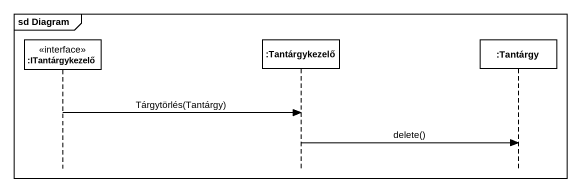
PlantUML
@startuml
mainframe sd Diagram
hide footbox
participant ":ITantárgykezelő" as ITantárgykezelő <<interface>>
participant ":Tantárgykezelő" as Tantárgykezelő
participant ":Tantárgy" as Tantárgy

ITantárgykezelő -> Tantárgykezelő : Tárgytörlés(Tantárgy)
Tantárgykezelő -> Tantárgy : delete()
@enduml
